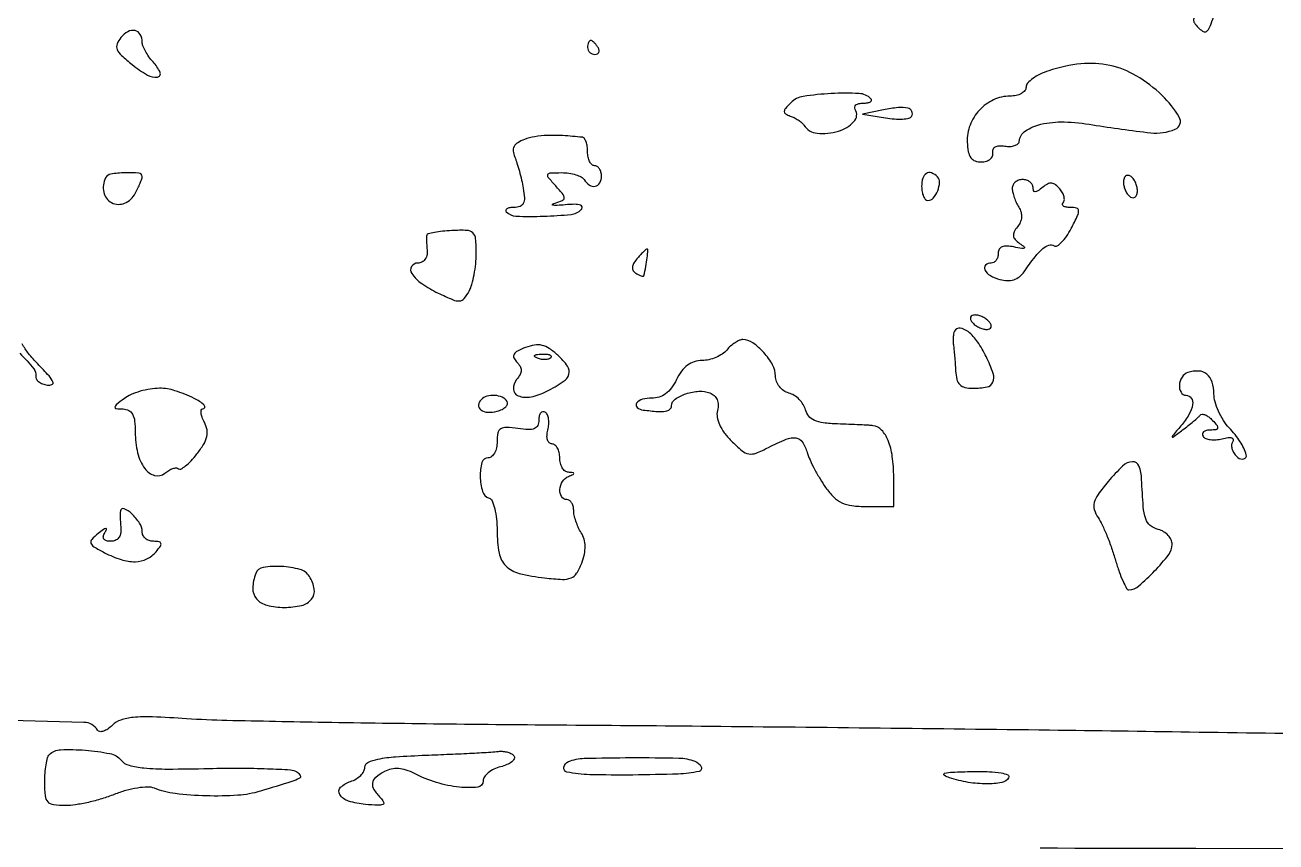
# Model space of a CAD drawing. Extents: x 0 to 5034, y 0 to 2560.
# Drawn here: x 4063.2 to 4242.9, y 2270.8 to 2388.2 of the extents above; entities that cross this region are included whole.
import ezdxf

# ---------------------------------------------------------------- set-up
doc = ezdxf.new("R2010")
doc.units = 0

msp = doc.modelspace()

# ---------------------------------------------------------------- linework, layer by layer
for points in [[(4039.932321, 2269.667715, 0.000064), (4084.731077, 2269.263702, 0.000011), (4132.120882, 2268.843403, 0.002588)], [(4062.424083, 2341.047581, -0.017146), (4064.443443, 2338.797047, -0.229682), (4064.705752, 2337.750092, 0.186527), (4064.771372, 2337.350517, 0.095156), (4065.112312, 2336.962831, 0.072855), (4065.67497, 2336.644938, 0.050946), (4066.378715, 2336.452429, 0.142236), (4067.034392, 2336.529737, 0.421679), (4067.182454, 2336.908388, 0.077573), (4066.61391, 2337.775794, 0.008686), (4064.996433, 2339.50368, -0.024634), (4063.671113, 2341.013175, -0.044152), (4062.763534, 2342.389364, -0.056807)], [(4252.310509, 2286.29537, -0.001613), (4230.5, 2286.558241, 0.000661), (4210.366906, 2286.839255, 0.000378), (4186.059375, 2287.128035, 0.000377), (4161.609361, 2287.381573, 0.000627), (4141, 2287.553878, -0.001107), (4122.908629, 2287.722488, -0.0014), (4106.184497, 2287.962218, -0.001104), (4092.158267, 2288.233528, -0.011371), (4086.372754, 2288.489931, 0.006645), (4081.476384, 2288.753314, 0.032204), (4078.69497, 2288.686727, 0.060139), (4076.91865, 2288.31099, 0.114702), (4075.686512, 2287.543655, -0.043231), (4075.050575, 2287.009109, -0.072712), (4074.429188, 2286.695485, -0.107745), (4073.920783, 2286.640578, -0.231545), (4073.595488, 2286.845498, 0.253165), (4071.633971, 2287.972004, 0.00089), (4043.676969, 2288.632498, 0.003357)], [(4209.020353, 2269.920472, -0.000802), (4288.556089, 2269.642647, -0.000686), (4368.499859, 2269.125521, -0.006603)]]:
    msp.add_lwpolyline(points, format="xyb")
for points in [[(4231.979399, 2389.987268, 0.04649), (4231.305108, 2389.478396, 0.179862), (4231.069211, 2389.020232, 0.181023), (4231.190601, 2388.521181, 0.04719), (4231.725577, 2387.874423, 0.04679), (4232.362343, 2387.346856, 0.218645), (4232.820167, 2387.269276, 0.199297), (4233.20571, 2387.566094, 0.038733), (4233.590756, 2388.375911, 0.039769), (4233.997479, 2389.75439, 0.253429), (4233.796703, 2390.429689, 0.294228), (4233.160785, 2390.567287, 0.048629)], [(4076.933527, 2386.419905, 0.082274), (4076.39705, 2385.501227, 0.192883), (4076.41011, 2384.720078, 0.107663), (4077.015495, 2383.858136, 0.017716), (4078.569726, 2382.526101, 0.035655), (4080.742873, 2381.033439, 0.167531), (4082.206727, 2380.738837, 0.506134), (4082.573423, 2381.409544, 0.074841), (4081.565143, 2382.928018, -0.028814), (4080.966143, 2383.67186, -0.029233), (4080.459761, 2384.476173, -0.030566), (4080.105109, 2385.224975, -0.095593), (4080, 2385.769724, 0.126314), (4079.717547, 2386.869941, 0.218183), (4078.973157, 2387.422517, 0.181991), (4077.949965, 2387.266717, 0.091989)], [(4144, 2385, 0.105053), (4144.081062, 2384.618444, 0.099167), (4144.311086, 2384.29375, 0.09642), (4144.654762, 2384.076123, 0.093332), (4145.059017, 2384, 0.108972), (4145.413961, 2384.078288, 0.182303), (4145.6254, 2384.29375, 0.161196), (4145.656512, 2384.6179, 0.082592), (4145.5, 2385, 0.029505), (4145.231006, 2385.382774, 0.035638), (4144.933975, 2385.70625, 0.038439), (4144.65171, 2385.934461, 0.151918), (4144.440983, 2386, 0.210953), (4144.272352, 2385.92554, 0.081139), (4144.129539, 2385.70625, 0.061769), (4144.032345, 2385.382849, 0.042167)], [(4210.25, 2381.65259, 0.033657), (4209.005857, 2381.149474, 0.044121), (4207.954687, 2380.51972, 0.050907), (4207.221043, 2379.863608, 0.186985), (4207, 2379.293203, -0.173752), (4206.823184, 2378.799748, -0.093412), (4206.321015, 2378.379879, -0.073718), (4205.572836, 2378.095763, -0.05399), (4204.688561, 2378, 0.11021), (4202.343889, 2377.476832, 0.095746), (4200.305963, 2375.991018, 0.094604), (4198.95037, 2373.834866, 0.104468), (4198.547476, 2371.406796, 0.034239), (4198.705094, 2370.007874, 0.110114), (4199.067801, 2369.149978, 0.154176), (4199.678261, 2368.690211, 0.091083), (4200.587361, 2368.545455, 0.066428), (4201.298396, 2368.657593, 0.097114), (4201.858202, 2368.950962, 0.122899), (4202.18028, 2369.374726, 0.155301), (4202.227793, 2369.862075, -0.147505), (4202.267879, 2370.350163, -0.173064), (4202.571697, 2370.698262, -0.116681), (4203.142521, 2370.861277, -0.051216), (4203.932345, 2370.81662, 0.048331), (4204.696224, 2370.769019, 0.07105), (4205.357449, 2370.886757, 0.094574), (4205.818704, 2371.142747, 0.196752), (4206.007887, 2371.5, -0.224008), (4206.907586, 2373.003636, -0.092375), (4209.141044, 2373.965415, -0.062945), (4212.468109, 2374.288059, -0.034006), (4216.570826, 2373.888688, 0.013406), (4224.912204, 2372.728411, 0.128692), (4228.431222, 2373.240748, 0.449511), (4229.013635, 2374.967241, 0.073441), (4226.542469, 2378.111113, 0.055613), (4222.829522, 2380.915612, 0.080612), (4219.013299, 2382.417406, 0.079751), (4214.887075, 2382.644059, 0.053226)], [(4173.185995, 2377.044643, 0.01965), (4172.434471, 2376.230763, 0.168957), (4172.25743, 2375.776384, 0.279001), (4172.443954, 2375.440862, 0.052152), (4173.116071, 2375.144699, -0.039083), (4173.687974, 2374.910309, -0.031395), (4174.261935, 2374.574124, -0.032381), (4174.755119, 2374.193437, -0.067029), (4175.073495, 2373.82663, 0.225892), (4176.999432, 2372.657733, 0.099758), (4180.03521, 2372.955242, 0.12872), (4182.267072, 2374.331541, 0.341341), (4182.450174, 2376.08062, -0.17934), (4182.380112, 2376.428631, -0.187994), (4182.555797, 2376.729932, -0.115229), (4182.986897, 2376.933839, -0.053141), (4183.60765, 2377, 0.034846), (4184.228243, 2377.043303, 0.095927), (4184.641339, 2377.185075, 0.231008), (4184.782309, 2377.393412, 0.235785), (4184.703291, 2377.630042, 0.186762), (4183.009862, 2378.378432, 0.024416), (4178.996569, 2378.370557, 0.025479), (4174.99525, 2377.962085, 0.159645)], [(4186.5, 2376.016608), (4183.5, 2375.39), (4186.794028, 2374.861731, 0.023225), (4188.09007, 2374.715209, 0.032183), (4189.259169, 2374.713116, 0.033443), (4190.178778, 2374.832794, 0.208168), (4190.56034, 2375.097633, 0.253719), (4190.600606, 2375.807979, 0.230952), (4190.023948, 2376.270993, 0.082663), (4188.622863, 2376.351826, 0.024652)], [(4134.921949, 2371.775424, 0.048232), (4133.96218, 2371.310971, 0.131535), (4133.445581, 2370.769762, 0.1535), (4133.312498, 2370.099301, 0.074033), (4133.536912, 2369.243561, -0.024446), (4133.856428, 2368.382657, -0.010451), (4134.202407, 2367.204358, -0.010312), (4134.519638, 2365.930544, -0.013363), (4134.754929, 2364.75, -0.027764), (4134.91458, 2363.361656, -0.12641), (4134.76025, 2362.569904, -0.198547), (4134.291332, 2362.146186, -0.085913), (4133.446833, 2362, 0.034446), (4132.80617, 2361.955811, 0.094465), (4132.37843, 2361.811161, 0.228873), (4132.230988, 2361.598545, 0.239881), (4132.309524, 2361.357143, 0.189724), (4133.712775, 2360.746566, 0.01654), (4137.674889, 2360.737295, 0.017143), (4141.622927, 2360.994357, 0.173226), (4143.088561, 2361.688561, 0.239752), (4143.210891, 2362.064265, 0.28933), (4142.970822, 2362.338468, 0.077031), (4142.166949, 2362.44736, 0.017245), (4140.781418, 2362.373016, -0.009288), (4139.607469, 2362.291274, -0.056382), (4139.00015, 2362.328794, -0.662986), (4138.971241, 2362.454787, -0.083867), (4139.325476, 2362.629457, 0.027125), (4140.390069, 2363.012042, 0.291058), (4140.639224, 2363.372279, 0.184244), (4140.469633, 2363.874313, 0.011348), (4139.420488, 2365.087859, -0.010638), (4138.350621, 2366.321828, -0.287029), (4138.295265, 2366.732504, -0.283237), (4138.640716, 2366.965676, -0.01043), (4140.285995, 2367, -0.035454), (4141.32501, 2366.926232, -0.039993), (4142.300947, 2366.70625, -0.043848), (4143.08448, 2366.384831, -0.135902), (4143.5, 2366, 0.106457), (4144.253571, 2365.216124, 0.200209), (4145.100276, 2365.046428, 0.222397), (4145.752589, 2365.52712, 0.125162), (4146, 2366.5, 0.064853), (4145.925306, 2367.073457, 0.082425), (4145.70625, 2367.559375, 0.098894), (4145.381354, 2367.884432, 0.148195), (4145, 2368, -0.191087), (4144.618118, 2368.151477, -0.088204), (4144.29375, 2368.5875, -0.068025), (4144.073693, 2369.234582, -0.048028), (4144, 2370, 0.035519), (4143.945106, 2370.77177, 0.05101), (4143.779688, 2371.436365, 0.063583), (4143.53797, 2371.908852, 0.219168), (4143.25, 2372.081242, 0.011906), (4140.432831, 2372.318697, 0.024251), (4138.212701, 2372.344867, 0.030722), (4136.416125, 2372.168003, 0.048729)], [(4074.744151, 2366.25, 0.169528), (4074.481112, 2364.183267, 0.223662), (4075.614363, 2362.69054, 0.225026), (4077.48023, 2362.618324, 0.170474), (4079.011285, 2364.021086, 0.01166), (4079.389838, 2364.76988, 0.013977), (4079.709565, 2365.492021, 0.012721), (4079.944752, 2366.110438, 0.084695), (4080, 2366.434259, 0.389828), (4079.538428, 2366.936312, 0.029762), (4077.533818, 2366.985361, 0.029951), (4075.482376, 2366.790035, 0.243003)], [(4192, 2365, 0.042713), (4192.065528, 2364.234328, 0.06238), (4192.262322, 2363.5875, 0.081888), (4192.551578, 2363.149216, 0.208972), (4192.893011, 2363, 0.218907), (4193.665438, 2363.3552, 0.081579), (4194.300655, 2364.400699, 0.081237), (4194.569868, 2365.598661, 0.214275), (4194.264432, 2366.402234, 0.104297), (4193.420792, 2366.952019, 0.235241), (4192.680805, 2366.883473, 0.186855), (4192.16822, 2366.20484, 0.069473)], [(4205.015313, 2364.75, 0.054739), (4205.08662, 2364.166574, 0.025774), (4205.298576, 2363.436414, 0.025175), (4205.601884, 2362.686625, 0.032314), (4205.95811, 2362.033538, -0.071785), (4206.276822, 2361.321051, -0.087297), (4206.352003, 2360.594771, -0.086547), (4206.174695, 2359.881568, -0.069208), (4205.7571, 2359.207323, 0.053171), (4205.285604, 2358.497745, 0.15347), (4205.183611, 2357.923157, 0.154396), (4205.428849, 2357.395766, 0.054015), (4206.064302, 2356.837038, -0.018454), (4206.727584, 2356.332583, -0.510621), (4206.716289, 2356.146238, -0.18996), (4206.402365, 2356.085671, -0.007725), (4205.25, 2356.319634, 0.04046), (4204.25734, 2356.454343, 0.11034), (4203.562304, 2356.338049, 0.167688), (4203.152945, 2355.980562, 0.130903), (4203, 2355.40638, -0.069385), (4202.925048, 2354.868862, -0.085458), (4202.70625, 2354.413124, -0.100015), (4202.381338, 2354.10841, -0.139383), (4202, 2354, 0.183409), (4201.186872, 2353.691348, 0.34559), (4201.068479, 2353.03978, 0.140349), (4201.866805, 2352.207557, 0.066669), (4203.25, 2351.632237, 0.058012), (4204.314425, 2351.476659, 0.086536), (4205.243366, 2351.610793, 0.090812), (4206.04027, 2352.043222, 0.070383), (4206.715894, 2352.765605, -0.012023), (4208.302936, 2354.917433, -0.049479), (4209.415249, 2356.091497, -0.10055), (4210.279699, 2356.578556, -0.220011), (4211.017359, 2356.489271, 0.28075), (4211.471211, 2356.486473, 0.061739), (4212.111873, 2356.988395, 0.047215), (4212.817085, 2357.845375, 0.029244), (4213.483092, 2358.967304, 0.008269), (4214.405106, 2360.824945, 0.121864), (4214.549983, 2361.533669, 0.333307), (4214.259191, 2361.890088, 0.060824), (4213.359013, 2362, -0.03726), (4212.753143, 2362.045213, -0.10478), (4212.357078, 2362.193285, -0.242031), (4212.229969, 2362.410575, -0.213082), (4212.324657, 2362.657991, 0.173199), (4212.491883, 2363.010995, 0.081927), (4212.459188, 2363.520534, 0.066134), (4212.240002, 2364.103482, 0.050294), (4211.858645, 2364.670322, 0.054525), (4211.245179, 2365.264147, 0.144055), (4210.681913, 2365.485244, 0.14287), (4210.085596, 2365.366898, 0.053298), (4209.367321, 2364.889886, -0.022742), (4208.701631, 2364.386711, -0.149283), (4208.307287, 2364.262391, -0.318696), (4208.079765, 2364.420741, -0.08665), (4208, 2364.877555, 0.132654), (4207.884403, 2365.305595, 0.100549), (4207.559375, 2365.670282, 0.087756), (4207.073173, 2365.915635, 0.073201), (4206.5, 2366, 0.082121), (4205.92827, 2365.90546, 0.093279), (4205.445123, 2365.632812, 0.102025), (4205.124942, 2365.226726, 0.119708)], [(4221, 2365.618034, 0.059645), (4221.074178, 2364.99842, 0.050746), (4221.29375, 2364.377112, 0.053126), (4221.617096, 2363.846464, 0.091204), (4222, 2363.5, 0.131946), (4222.379909, 2363.386134, 0.190139), (4222.70625, 2363.504138, 0.14379), (4222.926373, 2363.853366, 0.069308), (4223, 2364.381966, 0.059645), (4222.925822, 2365.00158, 0.050746), (4222.70625, 2365.622888, 0.053126), (4222.382904, 2366.153536, 0.091204), (4222, 2366.5, 0.131946), (4221.620091, 2366.613866, 0.190139), (4221.29375, 2366.495862, 0.14379), (4221.073627, 2366.146634, 0.069308)], [(4120.88933, 2358, 0.055978), (4120.852902, 2357.705387, 0.009281), (4120.857126, 2357.132812, 0.010087), (4120.888326, 2356.45666, 0.008772), (4120.947704, 2355.75, -0.084459), (4120.902155, 2355.072643, -0.106058), (4120.630831, 2354.506614, -0.115173), (4120.172367, 2354.133479, -0.113942), (4119.594243, 2354, 0.264075), (4118.699762, 2353.492167, 0.291606), (4118.728703, 2352.508177, 0.092245), (4120.16745, 2351.05628, 0.040274), (4122.522828, 2349.690505, 0.010959), (4124.670445, 2348.723563, 0.115929), (4125.61106, 2348.561802, 0.209202), (4126.270921, 2348.899464, 0.04853), (4126.978868, 2349.960514, 0.054305), (4127.371589, 2350.935561, 0.0219), (4127.700042, 2352.334596, 0.021362), (4127.92503, 2353.885263, 0.025347), (4128, 2355.36317, 0.020446), (4127.912084, 2357.512187, 0.184557), (4127.512737, 2358.345741, 0.184223), (4126.658886, 2358.701371, 0.02036), (4124.504484, 2358.678911, 0.013199), (4123.156183, 2358.574162, 0.020429), (4122.000632, 2358.40568, 0.015727), (4121.091761, 2358.205219, 0.278751)], [(4151.073886, 2354.589028, 0.043282), (4150.608797, 2353.918193, 0.115588), (4150.443671, 2353.36394, 0.160707), (4150.564792, 2352.907337, 0.110253), (4150.951442, 2352.530011, 0.023308), (4151.359074, 2352.303618, 0.041943), (4151.714461, 2352.163103, 0.058009), (4151.975158, 2352.116526, 0.361912), (4152.076511, 2352.190983, 0.013932), (4152.365877, 2353.517011, 0.016868), (4152.56025, 2354.775356, 0.009503), (4152.66899, 2355.85349, 0.438295), (4152.533961, 2356, 0.182026), (4152.368046, 2355.937528, 0.01202), (4151.985822, 2355.585527, 0.01615), (4151.543523, 2355.129577, 0.011296)], [(4199, 2346.075604, 0.142471), (4199.108138, 2345.703798, 0.060245), (4199.440625, 2345.297997, 0.052856), (4199.926166, 2344.922397, 0.046632), (4200.5, 2344.638374, 0.049166), (4201.07468, 2344.480468, 0.08982), (4201.559375, 2344.484956, 0.13955), (4201.877126, 2344.644659, 0.209945), (4202, 2344.924396, 0.142471), (4201.891862, 2345.296202, 0.060245), (4201.559375, 2345.702003, 0.052856), (4201.073834, 2346.077603, 0.046632), (4200.5, 2346.361626, 0.049166), (4199.92532, 2346.519532, 0.08982), (4199.440625, 2346.515044, 0.13955), (4199.122874, 2346.355341, 0.209945)], [(4196.717159, 2344.206326, 0.066632), (4196.597013, 2343.847922, 0.02758), (4196.52794, 2343.340296, 0.026688), (4196.512971, 2342.780408, 0.031037), (4196.560134, 2342.25, -0.012725), (4196.641633, 2341.602931, -0.004019), (4196.730946, 2340.632812, -0.00401), (4196.813213, 2339.548814, -0.004442), (4196.875, 2338.5, 0.047547), (4197.053551, 2337.277085, 0.135061), (4197.469271, 2336.53125, 0.143319), (4198.190286, 2336.128793, 0.05616), (4199.333333, 2336, 0.046191), (4201.397335, 2336.191086, 0.251137), (4202.243657, 2336.87091, 0.18786), (4202.281828, 2338.118865, 0.026045), (4201.270981, 2340.557936, 0.040091), (4200.04251, 2342.67831, 0.072651), (4198.678222, 2344.141907, 0.138625), (4197.511603, 2344.635092, 0.319982)], [(4135.080484, 2341.862269, 0.027038), (4133.943162, 2341.356296, 0.137426), (4133.438913, 2340.890485, 0.244627), (4133.40267, 2340.388196, 0.094681), (4133.80669, 2339.79331, -0.06213), (4134.291814, 2339.169908, -0.136731), (4134.448882, 2338.592101, -0.124771), (4134.289791, 2337.980833, -0.047498), (4133.790509, 2337.247578, 0.186629), (4133.334077, 2335.887182, 0.297213), (4134.025455, 2334.925053, 0.143752), (4135.869409, 2334.769134, 0.069124), (4138.127455, 2335.565909, 0.025695), (4140.513835, 2336.959739, 0.174938), (4141.320343, 2338.033036, 0.23714), (4141.126875, 2339.176323, 0.048687), (4139.71918, 2340.747393, 0.036397), (4138.49739, 2341.715621, 0.090622), (4137.458716, 2342.175257, 0.099831), (4136.387939, 2342.21475, 0.05064)], [(4164, 2341.5, -0.075689), (4163.354009, 2340.925394, -0.044506), (4162.438419, 2340.440625, -0.043359), (4161.41291, 2340.110635, -0.056223), (4160.432121, 2340, 0.080252), (4159.336079, 2339.822941, 0.081134), (4158.356095, 2339.309967, 0.071878), (4157.500176, 2338.450179, 0.046679), (4156.770367, 2337.25, -0.045415), (4156.047576, 2336.054578, -0.073097), (4155.211445, 2335.21025, -0.084511), (4154.264837, 2334.722572, -0.08594), (4153.215801, 2334.579401, 0.075333), (4151.870839, 2334.424641, 0.173262), (4151.046242, 2333.85069, 0.395248), (4151.126875, 2333.248872, 0.141035), (4152, 2332.875, 0.010754), (4154.078314, 2332.660494, 0.05859), (4155.206878, 2332.700809, 0.142445), (4155.804193, 2332.978912, 0.200752), (4156.059667, 2333.5, -0.23236), (4156.599652, 2334.45144, -0.069589), (4158.136839, 2335.211145, -0.064609), (4160.004263, 2335.572259, -0.107508), (4161.581682, 2335.330282, -0.096715), (4162.19184, 2334.948391, -0.103118), (4162.597039, 2334.372595, -0.095313), (4162.758173, 2333.643999, -0.070964), (4162.664203, 2332.823914, 0.107301), (4162.624114, 2331.869822, 0.062979), (4162.96057, 2330.772766, 0.053156), (4163.641229, 2329.609967, 0.037417), (4164.630523, 2328.460386, 0.0212), (4166.185774, 2327.031709, 0.13157), (4167.157963, 2326.575239, 0.139611), (4168.199679, 2326.679856, 0.024938), (4169.997228, 2327.498567, -0.02019), (4172.54951, 2328.6904, -0.133325), (4173.933079, 2328.873273, -0.220819), (4174.850483, 2328.287396, -0.066787), (4175.563808, 2326.75, 0.031899), (4175.967249, 2325.693645, 0.014124), (4176.626147, 2324.353125, 0.013913), (4177.406488, 2322.967549, 0.018224), (4178.19929, 2321.75, 0.043357), (4179.365353, 2320.366397, 0.08663), (4180.533742, 2319.548004, 0.078757), (4181.984915, 2319.129131, 0.030964), (4184.068094, 2319), (4188, 2319), (4187.984687, 2323.25, 0.03193), (4187.784747, 2326.210186, 0.062335), (4187.187218, 2328.495046, 0.088833), (4186.251892, 2329.995237, 0.180956), (4185.036475, 2330.625, 0.01569), (4184.411246, 2330.680569, 0.002143), (4183.101964, 2330.75, 0.002463), (4181.549693, 2330.817982, 0.002079), (4179.90638, 2330.875, -0.022169), (4177.868153, 2331.02786, -0.074508), (4176.581357, 2331.381124, -0.117244), (4175.782539, 2331.988505, -0.108296), (4175.313926, 2332.907546, 0.076712), (4174.981704, 2333.674224, 0.055901), (4174.401283, 2334.401283, 0.055901), (4173.674224, 2334.981704, 0.076712), (4172.907546, 2335.313926, -0.088572), (4172.178672, 2335.650377, -0.074542), (4171.560319, 2336.235685, -0.074952), (4171.143547, 2336.973119, -0.09145), (4171, 2337.751393, 0.126261), (4170.588773, 2339.353907, 0.057209), (4169.326828, 2341.134027, 0.057628), (4167.729473, 2342.548331, 0.153581), (4166.293704, 2343, 0.105261), (4165.804019, 2342.895756, 0.039936), (4165.187292, 2342.559375, 0.037348), (4164.553806, 2342.073969, 0.037416)], [(4138.729167, 2340.395833, -0.126455), (4138.402231, 2340.202593, -0.060344), (4137.916927, 2340.123424, -0.05415), (4137.359369, 2340.160852, -0.051402), (4136.8125, 2340.316886, -0.054073), (4136.395823, 2340.538436, -0.470617), (4136.37858, 2340.720685, -0.168741), (4136.670344, 2340.862007, -0.018894), (4137.416667, 2340.921053, -0.028489), (4138.112848, 2340.910055, -0.077125), (4138.592839, 2340.799335, -0.208169), (4138.77538, 2340.614691, -0.296942)], [(4230.25, 2338.269359, 0.170632), (4229.408208, 2337.597455, 0.121299), (4229.027782, 2336.440727, 0.153516), (4229.265048, 2335.419736, 0.265435), (4230, 2335, -0.256402), (4230.740694, 2334.59344, -0.185975), (4230.930489, 2333.652651, -0.091517), (4230.404648, 2332.217476, -0.042556), (4229.25, 2330.595974, 0.000838), (4228.028662, 2329.152337, 0.28438), (4228.008414, 2329.014988, 0.482035), (4228.106147, 2328.988498, 0.001077), (4229.5, 2330.017233, 0.007837), (4230.302355, 2330.631805, 0.008628), (4231.059375, 2331.252242, 0.008138), (4231.687488, 2331.803247, 0.042705), (4232, 2332.139335, -0.236443), (4232.289652, 2332.276666, -0.094091), (4232.731894, 2332.182749, -0.065895), (4233.259087, 2331.874928, -0.04067), (4233.789427, 2331.389335, -0.018764), (4234.442385, 2330.630578, -0.226753), (4234.526724, 2330.265626, -0.316748), (4234.290573, 2330.050675, -0.031244), (4233.48041, 2330, 0.057087), (4232.908289, 2329.934465, 0.122954), (4232.516013, 2329.733827, 0.190544), (4232.362794, 2329.437179, 0.164911), (4232.441979, 2329.09388, 0.162969), (4232.81108, 2328.78668, 0.061468), (4233.47063, 2328.619503, 0.052514), (4234.291267, 2328.602652, 0.042871), (4235.157368, 2328.751404, -0.026584), (4236.042538, 2328.933255, -0.114899), (4236.574093, 2328.890999, -0.306262), (4236.76111, 2328.654112, -0.15817), (4236.667382, 2328.27083, 0.137919), (4236.527545, 2327.78355, 0.084567), (4236.6254, 2327.189925, 0.073246), (4236.940374, 2326.582455, 0.063461), (4237.430717, 2326.057499, 0.237568), (4238.306762, 2325.855855, 0.42708), (4238.640278, 2326.433945, 0.075854), (4237.768219, 2328.308642, 0.041867), (4236.19452, 2330.292943, -0.047429), (4235.354489, 2331.37665, -0.036176), (4234.64464, 2332.700166, -0.0371), (4234.158096, 2334.050616, -0.068015), (4234, 2335.207462, 0.077499), (4233.737764, 2336.889175, 0.145181), (4232.96968, 2338.01738, 0.158787), (4231.766625, 2338.483696, 0.097926)], [(4077.44113, 2334.531803, 0.007128), (4076.279323, 2333.626734, 0.194392), (4076.09312, 2333.294418, 0.423232), (4076.257574, 2333.088541, 0.019471), (4077.25, 2333.031803, -0.116124), (4078.071489, 2332.822582, -0.153094), (4078.615377, 2332.279751, -0.094186), (4078.914157, 2331.295516, -0.026733), (4079, 2329.69113, 0.05751), (4079.342876, 2326.719994, 0.098234), (4080.370366, 2324.45351, 0.170812), (4081.776868, 2323.46845, 0.24613), (4083.233797, 2323.779071, -0.038588), (4083.828913, 2324.199977, -0.05481), (4084.417812, 2324.469301, -0.069141), (4084.914941, 2324.560465, -0.210191), (4085.228005, 2324.438662, 0.335592), (4085.567658, 2324.391547, 0.041668), (4086.226718, 2324.83571, 0.035693), (4087.022782, 2325.573848, 0.021319), (4087.863982, 2326.554211, 0.028129), (4088.844602, 2327.956448, 0.080512), (4089.299071, 2329.051612, 0.106534), (4089.319401, 2330.047738, 0.075024), (4088.942803, 2331.106873, -0.031537), (4088.610123, 2331.835449, -0.061929), (4088.457899, 2332.453236, -0.107824), (4088.498147, 2332.867171, -0.314429), (4088.714816, 2333.031803, 0.660578), (4088.915121, 2333.559531, 0.080282), (4087.481841, 2334.552319, 0.033711), (4084.708941, 2335.653971, 0.07785), (4082.5, 2336, 0.040227), (4081.164013, 2335.89234, 0.030419), (4079.727889, 2335.568717, 0.031124), (4078.408519, 2335.095032, 0.060233)], [(4128.693853, 2334.36052, 0.17949), (4128.333849, 2333.575963, 0.261156), (4128.647979, 2332.901545, 0.147968), (4129.645809, 2332.559551, 0.073171), (4130.989749, 2332.70757, 0.047319), (4131.711287, 2332.971234, 0.082332), (4132.232694, 2333.33504, 0.124542), (4132.477675, 2333.735073, 0.217132), (4132.429736, 2334.11369, 0.152124), (4131.744493, 2334.709007, 0.087065), (4130.670676, 2334.971407, 0.08458), (4129.540471, 2334.854829, 0.129175)], [(4137, 2331.445518, -0.106784), (4136.831714, 2330.666528, -0.191165), (4136.367389, 2330.218533, -0.109605), (4135.499815, 2330.068368, -0.024699), (4134, 2330.213308, 0.023508), (4132.3291, 2330.378797, 0.154477), (4131.525022, 2330.169349, 0.20808), (4131.118048, 2329.573377, 0.047244), (4131, 2328.326807, -0.053178), (4130.905053, 2327.436608, -0.072982), (4130.623112, 2326.6835, -0.092807), (4130.20659, 2326.177808, -0.175959), (4129.716978, 2326, 0.334955), (4128.825983, 2325.327683, 0.074732), (4128.565147, 2323.313333, 0.06829), (4128.902135, 2321.181569, 0.243629), (4129.834953, 2320.221682, -0.21524), (4130.288459, 2319.802774, -0.039313), (4130.659565, 2318.692009, -0.03586), (4130.915467, 2317.220348, -0.025124), (4131, 2315.539111, 0.04465), (4131.288886, 2312.310549, 0.153158), (4132.254252, 2310.467227, 0.136368), (4134.177099, 2309.383213, 0.032625), (4137.821489, 2308.731139, 0.015981), (4140.376024, 2308.526681, 0.10797), (4141.62004, 2308.736639, 0.159763), (4142.424776, 2309.413295, 0.047374), (4143.148165, 2310.872931, 0.036542), (4143.533536, 2312.153166, 0.058998), (4143.648696, 2313.284105, 0.067175), (4143.494561, 2314.300306, 0.067692), (4143.076675, 2315.236431, -0.033294), (4142.664433, 2316.012166, -0.025505), (4142.316273, 2316.907397, -0.026077), (4142.076185, 2317.782511, -0.053957), (4142, 2318.486431, 0.064244), (4141.925341, 2319.065097, 0.081991), (4141.70625, 2319.555389, 0.098698), (4141.381359, 2319.883405, 0.149454), (4141, 2320, -0.266094), (4140.266132, 2320.420317, -0.152487), (4140.028666, 2321.444276, -0.118456), (4140.406519, 2322.621525, -0.161605), (4141.25, 2323.337719, 0.009076), (4141.909806, 2323.617987, 0.295955), (4142, 2323.757018, 0.382689), (4141.903389, 2323.864758, 0.011437), (4141.25, 2323.921053, -0.152397), (4140.772899, 2324.103659, -0.090607), (4140.367188, 2324.564309, -0.075361), (4140.093111, 2325.229345, -0.060192), (4140, 2326, 0.053873), (4139.91732, 2326.765135, 0.073613), (4139.67199, 2327.4125, 0.093326), (4139.309453, 2327.84703, 0.174068), (4138.883369, 2328, -0.196983), (4138.496111, 2328.158725, -0.126681), (4138.242817, 2328.580515, -0.086541), (4138.167635, 2329.224988, -0.049856), (4138.289489, 2329.999004, 0.046215), (4138.422423, 2330.805232, 0.054994), (4138.392509, 2331.575304, 0.064046), (4138.21553, 2332.198685, 0.15438), (4137.90612, 2332.558021, 0.175346), (4137.563049, 2332.629858, 0.188831), (4137.266173, 2332.462229, 0.117293), (4137.065289, 2332.046362, 0.054172)], [(4218.792663, 2322.583982, 0.016713), (4217.34675, 2320.719036, 0.089111), (4216.790306, 2319.562177, 0.144537), (4216.806754, 2318.56596, 0.07106), (4217.357952, 2317.411596, -0.038059), (4217.93019, 2316.391633, -0.012527), (4218.616544, 2314.813094, -0.012396), (4219.293093, 2313.017333, -0.01373), (4219.85543, 2311.25, 0.014641), (4220.37622, 2309.623501, 0.022718), (4220.929003, 2308.25772, 0.018846), (4221.452909, 2307.220439, 0.284822), (4221.790142, 2307.031601, 0.167425), (4223.214881, 2307.594492, 0.025322), (4225.472392, 2309.734428, 0.025358), (4227.502009, 2312.091972, 0.166536), (4228, 2313.545654, 0.111328), (4227.849717, 2314.212242, 0.075747), (4227.4125, 2314.858658, 0.070434), (4226.764409, 2315.387331, 0.072087), (4226, 2315.710251, -0.105094), (4224.850256, 2316.287351, -0.144852), (4224.193543, 2317.230018, -0.061627), (4223.843795, 2318.976207, -0.007396), (4223.608431, 2322.908367, 0.076509), (4223.219716, 2324.848738, 0.333505), (4222.297357, 2325.448503, 0.175854), (4220.878647, 2324.822748, 0.028587)], [(4076.884846, 2318.372445, 0.029522), (4076.852151, 2317.92043, 0.009286), (4076.855809, 2317.242218, 0.00924), (4076.888011, 2316.483988, 0.010113), (4076.947704, 2315.75, -0.084755), (4076.900566, 2315.055134, -0.113737), (4076.619372, 2314.49231, -0.11985), (4076.133778, 2314.128952, -0.101303), (4075.503841, 2314, -0.061313), (4074.862173, 2314.078982, -0.18128), (4074.502554, 2314.326921, -0.208641), (4074.423598, 2314.722223, -0.08187), (4074.632941, 2315.25, 0.041661), (4074.865399, 2315.721889, 0.574537), (4074.770316, 2315.842268, 0.125608), (4074.433662, 2315.703643, 0.010273), (4073.676213, 2315.114488, 0.032404), (4072.751969, 2314.259666, 0.277626), (4072.635125, 2313.732206, 0.180189), (4073.044261, 2313.22643, 0.013877), (4074.598561, 2312.364488, 0.04144), (4076.985009, 2311.367457, 0.082995), (4079.000768, 2311.068361, 0.106827), (4080.662004, 2311.459351, 0.108946), (4082, 2312.5, 0.020633), (4082.618371, 2313.310961, 0.217533), (4082.691858, 2313.71069, 0.304492), (4082.434686, 2313.942264, 0.035496), (4081.622445, 2314, -0.083552), (4081.00283, 2314.104268, -0.092895), (4080.476593, 2314.404657, -0.100549), (4080.124692, 2314.852113, -0.117029), (4080, 2315.377555, 0.144923), (4079.637791, 2316.600973, 0.057412), (4078.510141, 2317.966206, 0.0941), (4077.416198, 2318.67991, 0.492335)], [(4096.312825, 2309.372826, 0.085326), (4095.89533, 2307.271938, 0.183329), (4096.432648, 2305.736894, 0.158628), (4097.935482, 2304.801325, 0.060622), (4100.411629, 2304.5, 0.057108), (4102.900848, 2304.78524, 0.166773), (4104.34668, 2305.689064, 0.215227), (4104.721411, 2307.111345, 0.097105), (4104.027049, 2308.956233, 0.191169), (4102.680572, 2309.957576, 0.051974), (4100.010655, 2310.382436, 0.052337), (4097.398062, 2310.250052, 0.268481)], [(4076.970797, 2282.535187, 0.155613), (4078.109143, 2281.80663, 0.04166), (4080.251214, 2281.422809, 0.024194), (4083.688139, 2281.265806, 0.005334), (4089.592098, 2281.344911, -0.006399), (4094.050693, 2281.395149, -0.009142), (4098.006604, 2281.316748, -0.005658), (4101.30646, 2281.15355, -0.123838), (4102.220831, 2280.863519, -0.128146), (4102.719085, 2280.34172, -0.419512), (4102.597773, 2279.930716, -0.046733), (4101.50647, 2279.474505, -0.001545), (4097, 2278.083077, -0.057903), (4093.746355, 2277.488629, -0.023138), (4089.209546, 2277.403493, -0.022849), (4084.734767, 2277.731609, -0.066982), (4081.74797, 2278.502693, 0.104817), (4080.805478, 2278.671804, 0.030644), (4079.331274, 2278.534903, 0.029283), (4077.646709, 2278.171591, 0.027418), (4075.977734, 2277.607768, -0.021765), (4074.221059, 2276.992116, -0.016936), (4072.26457, 2276.472282, -0.017238), (4070.404963, 2276.112026, -0.039241), (4068.979764, 2276, -0.032101), (4067.270387, 2276.109859, -0.180158), (4066.473482, 2276.529664, -0.159794), (4066.09251, 2277.400143, -0.023913), (4066, 2279.333333, -0.018427), (4066.048852, 2280.658442, -0.022866), (4066.195833, 2281.883333, -0.022027), (4066.407375, 2282.879756, -0.13383), (4066.666667, 2283.333333, -0.188759), (4068.280046, 2284.038918, -0.02912), (4071.840105, 2283.97098, -0.029709), (4075.376611, 2283.48449, -0.172163)], [(4133.434072, 2283.106674, -0.265893), (4133.447244, 2282.717275, -0.105589), (4133.091652, 2282.291955, -0.067164), (4132.408865, 2281.891966, -0.037491), (4131.493089, 2281.587621, 0.050422), (4130.539427, 2281.24311, 0.059889), (4129.732345, 2280.729143, 0.0702), (4129.183358, 2280.132634, 0.152099), (4129, 2279.543819, -0.381967), (4128.214038, 2278.665089, -0.054734), (4125.587593, 2278.659888, -0.046422), (4122.267696, 2279.333398, -0.046445), (4119.129642, 2280.607766, 0.038767), (4117.912074, 2281.124101, 0.063484), (4116.81484, 2281.342856, 0.071953), (4115.800055, 2281.267966, 0.068626), (4114.830297, 2280.909178, 0.049233), (4113.559257, 2280.058544, 0.184635), (4113.09256, 2279.238633, 0.184981), (4113.292274, 2278.317535, 0.049442), (4114.25, 2277.128703, -0.075336), (4114.696824, 2276.511429, -0.433094), (4114.576352, 2276.172194, -0.116825), (4113.881859, 2276.046139, -0.010137), (4112.077012, 2276.178703, -0.050788), (4109.651216, 2276.658018, -0.177104), (4108.397984, 2277.605085, -0.359126), (4108.518506, 2278.635127, -0.114857), (4109.944953, 2279.482529, 0.057592), (4110.730801, 2279.835721, 0.06151), (4111.39633, 2280.352571, 0.069087), (4111.847894, 2280.946986, 0.12863), (4112, 2281.528455, -0.291002), (4112.442071, 2282.2237, -0.060877), (4113.879374, 2282.69438, -0.032007), (4116.409981, 2283.027471, -0.007202), (4120.75, 2283.255432, 0.001483), (4124.224458, 2283.398098, 0.001892), (4127.426414, 2283.551229, 0.001468), (4130.109907, 2283.697645, 0.015893), (4131.190983, 2283.794365, -0.051589), (4131.878752, 2283.806695, -0.053131), (4132.547421, 2283.67718, -0.058733), (4133.09967, 2283.433986, -0.121866)], [(4159.418213, 2282.393011, -0.181038), (4160.328815, 2281.586904, -0.495306), (4160.024439, 2280.926325, -0.046548), (4157.00253, 2280.542858, -0.006054), (4150.4999, 2280.405728, -0.00807), (4144.308503, 2280.450064, -0.045683), (4141.033426, 2280.827049, -0.410568), (4140.574129, 2281.519409, -0.253698), (4141.25, 2282.337719, -0.08961), (4143.518995, 2282.808982, -0.00575), (4150.310141, 2282.907754, -0.005868), (4157.091088, 2282.848815, -0.086712)], [(4204.5, 2280, -0.213437), (4203.50324, 2279.322959, -0.044052), (4201.337245, 2279.131756, -0.04112), (4198.689756, 2279.349856, -0.036403), (4196, 2280, -0.073651), (4195.237415, 2280.37495, -0.638127), (4195.284414, 2280.650104, -0.057213), (4196.409636, 2280.821718, -0.004973), (4199.309017, 2280.90032, -0.012449), (4201.72831, 2280.881597, -0.034788), (4203.415132, 2280.70863, -0.063981), (4204.374737, 2280.412295, -0.451699)]]:
    msp.add_lwpolyline(points, format="xyb", close=True)

doc.saveas('drawing.dxf')
